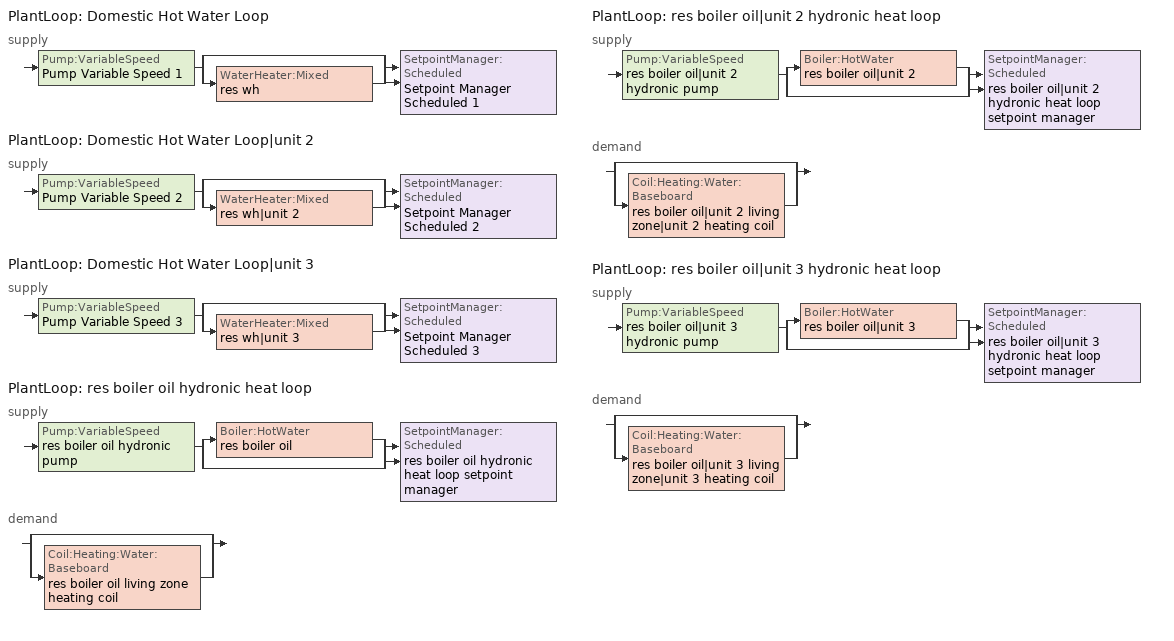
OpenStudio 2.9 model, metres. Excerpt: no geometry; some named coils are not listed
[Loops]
PlantLoop 'Domestic Hot Water Loop'
 supply: Pump:VariableSpeed 'Pump Variable Speed 1' > split
  | bypass
  | WaterHeater:Mixed 'res wh'
  join > SetpointManager:Scheduled 'Setpoint Manager Scheduled 1'
PlantLoop 'Domestic Hot Water Loop|unit 2'
 supply: Pump:VariableSpeed 'Pump Variable Speed 2' > split
  | bypass
  | WaterHeater:Mixed 'res wh|unit 2'
  join > SetpointManager:Scheduled 'Setpoint Manager Scheduled 2'
PlantLoop 'Domestic Hot Water Loop|unit 3'
 supply: Pump:VariableSpeed 'Pump Variable Speed 3' > split
  | bypass
  | WaterHeater:Mixed 'res wh|unit 3'
  join > SetpointManager:Scheduled 'Setpoint Manager Scheduled 3'
PlantLoop 'res boiler oil hydronic heat loop'
 supply: Pump:VariableSpeed 'res boiler oil hydronic pump' > split
  | Boiler:HotWater 'res boiler oil'
  | bypass
  join > SetpointManager:Scheduled 'res boiler oil hydronic heat loop setpoint manager'
 demand: split
  | bypass
  | Coil:Heating:Water:Baseboard 'res boiler oil living zone heating coil'
PlantLoop 'res boiler oil|unit 2 hydronic heat loop'
 supply: Pump:VariableSpeed 'res boiler oil|unit 2 hydronic pump' > split
  | Boiler:HotWater 'res boiler oil|unit 2'
  | bypass
  join > SetpointManager:Scheduled 'res boiler oil|unit 2 hydronic heat loop setpoint manager'
 demand: split
  | bypass
  | Coil:Heating:Water:Baseboard 'res boiler oil|unit 2 living zone|unit 2 heating coil'
PlantLoop 'res boiler oil|unit 3 hydronic heat loop'
 supply: Pump:VariableSpeed 'res boiler oil|unit 3 hydronic pump' > split
  | Boiler:HotWater 'res boiler oil|unit 3'
  | bypass
  join > SetpointManager:Scheduled 'res boiler oil|unit 3 hydronic heat loop setpoint manager'
 demand: split
  | bypass
  | Coil:Heating:Water:Baseboard 'res boiler oil|unit 3 living zone|unit 3 heating coil'
[Sizing:Zone] Zone Cooling Design Supply Air Temperature Input Method=SupplyAirTemperature; Zone Cooling Design Supply Air Temperature {C}=14; Zone Cooling Design Supply Air Temperature Difference {deltaC}=11.11; Zone Heating Design Supply Air Temperature Input Method=SupplyAirTemperature; Zone Heating Design Supply Air Temperature {C}=40; Zone Heating Design Supply Air Temperature Difference {deltaC}=11.11; Zone Cooling Design Supply Air Humidity Ratio {kg-H2O/kg-air}=0.0085; Zone Heating Design Supply Air Humidity Ratio {kg-H2O/kg-air}=0.008; Cooling Design Air Flow Method=DesignDay; Heating Design Air Flow Method=DesignDay; Account for Dedicated Outdoor Air System=No; Dedicated Outdoor Air System Control Strategy=NeutralSupplyAir; Dedicated Outdoor Air Low Setpoint Temperature for Design {C}=autosize; Dedicated Outdoor Air High Setpoint Temperature for Design {C}=autosize
living zone; living zone|unit 2; living zone|unit 3; unfinished basement zone
[Zone equipment]
living zone: res room ac zone ptac, res boiler oil living zone convective water
living zone|unit 2: res room ac|unit 2 zone ptac, res boiler oil|unit 2 living zone|unit 2 convective water
living zone|unit 3: res room ac|unit 3 zone ptac, res boiler oil|unit 3 living zone|unit 3 convective water
[PlantLoop] Glycol Concentration=0; Load Distribution Scheme=Optimal
Name | Maximum Loop Flow Rate {m3/s} | Plant Loop Volume {m3} | Fluid Type | Maximum Loop Temperature {C} | Minimum Loop Temperature {C} | Minimum Loop Flow Rate {m3/s}
Domestic Hot Water Loop; Domestic Hot Water Loop|unit 2; Domestic Hot Water Loop|unit 3 | 0.01 | 0.003
res boiler oil hydronic heat loop; res boiler oil|unit 2 hydronic heat loop; res boiler oil|unit 3 hydronic heat loop |  | Autocalculate | Water | 100 | 0 | 0
[Sizing:Plant] Loop Type=Heating; Sizing Option=NonCoincident; Zone Timesteps in Averaging Window=1; Coincident Sizing Factor Mode=None
Name | Design Loop Exit Temperature {C} | Loop Design Temperature Difference {deltaC}
Domestic Hot Water Loop; Domestic Hot Water Loop|unit 2; Domestic Hot Water Loop|unit 3 | 51.6667 | 5.55556
res boiler oil hydronic heat loop; res boiler oil|unit 2 hydronic heat loop; res boiler oil|unit 3 hydronic heat loop | 82.2222 | 11.1111
[Pump:VariableSpeed] Fraction of Motor Inefficiencies to Fluid Stream=0; Coefficient 1 of the Part Load Performance Curve=0; Coefficient 2 of the Part Load Performance Curve=1; Coefficient 3 of the Part Load Performance Curve=0; Coefficient 4 of the Part Load Performance Curve=0; Pump Control Type=Intermittent; Skin Loss Radiative Fraction=0.5; Design Power Sizing Method=PowerPerFlowPerPressure; Design Electric Power per Unit Flow Rate {W/(m3/s)}=348701.1; Design Shaft Power per Unit Flow Rate per Unit Head {W-s/m3-Pa}=1.28205; Design Minimum Flow Rate Fraction=0
Name | Rated Flow Rate {m3/s} | Rated Pump Head {Pa} | Rated Power Consumption {W} | Motor Efficiency
Pump Variable Speed 1; Pump Variable Speed 2; Pump Variable Speed 3 | 0.01 | 1 | 0 | 1
res boiler oil hydronic pump; res boiler oil|unit 2 hydronic pump; res boiler oil|unit 3 hydronic pump | 0.000630902 | 20000 |  | 0.9
[SetpointManager:Scheduled] Control Variable=Temperature
Name | Schedule
Setpoint Manager Scheduled 1 | dhw temp
Setpoint Manager Scheduled 2 | dhw temp 1
Setpoint Manager Scheduled 3 | dhw temp 2
res boiler oil hydronic heat loop setpoint manager | res boiler oil hydronic heat supply setpoint
res boiler oil|unit 2 hydronic heat loop setpoint manager | res boiler oil|unit 2 hydronic heat supply setpoint
res boiler oil|unit 3 hydronic heat loop setpoint manager | res boiler oil|unit 3 hydronic heat supply setpoint
[WaterHeater:Mixed] Tank Volume {m3}=0.107884; Deadband Temperature Difference {deltaC}=2; Maximum Temperature Limit {C}=99; Heater Control Type=Cycle; Heater Maximum Capacity {W}=11722.8; Heater Minimum Capacity {W}=0; Heater Fuel Type=NaturalGas; Heater Thermal Efficiency=0.773298; Off Cycle Parasitic Fuel Consumption Rate {W}=0; Off Cycle Parasitic Fuel Type=Electricity; Off Cycle Parasitic Heat Fraction to Tank=0; On Cycle Parasitic Fuel Consumption Rate {W}=0; On Cycle Parasitic Fuel Type=Electricity; On Cycle Parasitic Heat Fraction to Tank=0; Ambient Temperature Indicator=ThermalZone; Ambient Temperature Thermal Zone=unfinished basement zone; Off Cycle Loss Coefficient to Ambient Temperature {W/K}=4.15693; Off Cycle Loss Fraction to Thermal Zone=0.64; On Cycle Loss Coefficient to Ambient Temperature {W/K}=4.15693; On Cycle Loss Fraction to Thermal Zone=1; Use Side Effectiveness=1; Source Side Effectiveness=1; Use Side Design Flow Rate {m3/s}=autosize; Source Side Design Flow Rate {m3/s}=autosize; Indirect Water Heating Recovery Time {hr}=1.5; Source Side Flow Control Mode=IndirectHeatPrimarySetpoint
Name | Setpoint Temperature Schedule
res wh | WH Setpoint Temp
res wh|unit 2 | WH Setpoint Temp 1
res wh|unit 3 | WH Setpoint Temp 2
[ZoneHVAC:PackagedTerminalAirConditioner] Availability Schedule=Always On Discrete; Supply Air Flow Rate During Cooling Operation {m3/s}=0.495545; Supply Air Flow Rate During Heating Operation {m3/s}=1e-005; Supply Air Flow Rate When No Cooling or Heating is Needed {m3/s}=0; Outdoor Air Flow Rate During Cooling Operation {m3/s}=0; Outdoor Air Flow Rate During Heating Operation {m3/s}=0; Outdoor Air Flow Rate When No Cooling or Heating is Needed {m3/s}=0; Fan Placement=DrawThrough; Supply Air Fan Operating Mode Schedule=Always Off Discrete
Name | Supply Air Fan | Heating Coil | Cooling Coil
res room ac zone ptac | res room ac living zone clg supply fan | res room ac always off heating coil | res room ac cooling coil
res room ac|unit 2 zone ptac | res room ac|unit 2 living zone|unit 2 clg supply fan | res room ac|unit 2 always off heating coil | res room ac|unit 2 cooling coil
res room ac|unit 3 zone ptac | res room ac|unit 3 living zone|unit 3 clg supply fan | res room ac|unit 3 always off heating coil | res room ac|unit 3 cooling coil
[EnergyManagementSystem:Sensor]
Name | Output Variable or Output Meter Index Key | Output Variable or Output Meter
res_boiler_oil_hydronic_pump_s | res boiler oil hydronic pump | Pump Electric Energy
res_boiler_oil_unit_2_hydronic_pump_s | res boiler oil|unit 2 hydronic pump | Pump Electric Energy
res_boiler_oil_unit_3_hydronic_pump_s | res boiler oil|unit 3 hydronic pump | Pump Electric Energy
res_af_1_tin_s | living zone | Zone Mean Air Temperature
res_af_1_tt_s | living zone | Zone Outdoor Air Drybulb Temperature
res_af_2_tin_s | living zone|unit 2 | Zone Mean Air Temperature
res_af_2_tt_s | living zone|unit 2 | Zone Outdoor Air Drybulb Temperature
res_af_3_tin_s | living zone|unit 3 | Zone Mean Air Temperature
res_af_3_tt_s | living zone|unit 3 | Zone Outdoor Air Drybulb Temperature
[Boiler:HotWater] Fuel Type=FuelOil#1; Nominal Capacity {W}=29307.1; Nominal Thermal Efficiency=0.8; Efficiency Curve Temperature Evaluation Variable=LeavingBoiler; Design Water Outlet Temperature {C}=82.2222; Minimum Part Load Ratio=0; Maximum Part Load Ratio=1; Optimum Part Load Ratio=1; Water Outlet Upper Temperature Limit {C}=99.9; Boiler Flow Mode=LeavingSetpointModulated; Parasitic Electric Load {W}=220; Sizing Factor=1
Name | Normalized Boiler Efficiency Curve
res boiler oil | NonCondensingBoilerEff
res boiler oil|unit 2 | NonCondensingBoilerEff 1
res boiler oil|unit 3 | NonCondensingBoilerEff 2
[Coil:Heating:Water:Baseboard] Heating Design Capacity Method=HeatingDesignCapacity; Heating Design Capacity {W}=29307.1; Heating Design Capacity Per Floor Area {W/m2}=0; Fraction of Autosized Heating Design Capacity=0.8; U-Factor Times Area Value {W/K}=2110.11; Maximum Water Flow Rate {m3/s}=0.00126249; Convergence Tolerance=0.001
res boiler oil living zone heating coil; res boiler oil|unit 2 living zone|unit 2 heating coil; res boiler oil|unit 3 living zone|unit 3 heating coil
[ZoneHVAC:Baseboard:Convective:Water] Availability Schedule=Always On Discrete
Name | Heating Coil
res boiler oil living zone convective water | res boiler oil living zone heating coil
res boiler oil|unit 2 living zone|unit 2 convective water | res boiler oil|unit 2 living zone|unit 2 heating coil
res boiler oil|unit 3 living zone|unit 3 convective water | res boiler oil|unit 3 living zone|unit 3 heating coil
[Schedule:Constant]
Name | Value
dhw temp; WH Setpoint Temp; dhw temp 1; WH Setpoint Temp 1; dhw temp 2; WH Setpoint Temp 2 | 51.6667
Always On Discrete | 1
Always Off Discrete | 0
res boiler oil hydronic heat supply setpoint; res boiler oil|unit 2 hydronic heat supply setpoint; res boiler oil|unit 3 hydronic heat supply setpoint | 82.2222
[Curve:Bicubic] Coefficient1 Constant=1.11172; Coefficient2 x=0.0786141; Coefficient3 x**2=-0.400426; Coefficient4 y=0; Coefficient5 y**2=-0.000156783; Coefficient6 x*y=0.0093846; Coefficient7 x**3=0.234258; Coefficient8 y**3=1.32927e-06; Coefficient9 x**2*y=-0.0044467; Coefficient10 x*y**2=-1.22498e-05; Minimum Value of x=0.1; Maximum Value of x=1; Minimum Value of y=20; Maximum Value of y=80
NonCondensingBoilerEff; NonCondensingBoilerEff 1; NonCondensingBoilerEff 2
